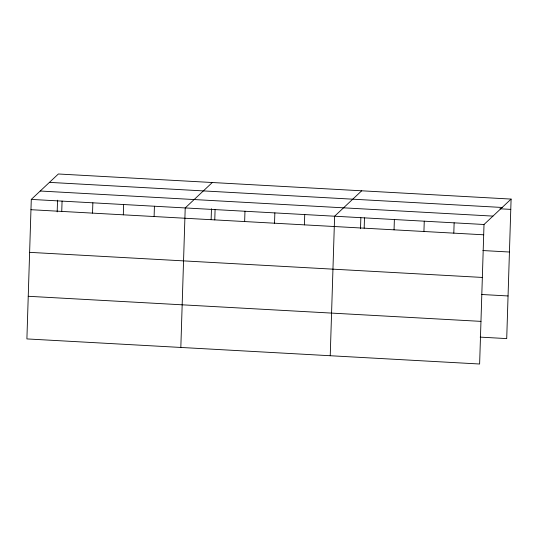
<?xml version="1.0" encoding="UTF-8"?>
<svg xmlns="http://www.w3.org/2000/svg" width="538" height="538" viewBox="0 0 538 538"><rect width="100%" height="100%" fill="white"/><g stroke="black" fill="none" stroke-linecap="round" stroke-linejoin="round"><path stroke-width="0.81" d="M31.285 199.41L26.9 338.92L479.627 364.011L484.012 224.494L511.1 199.08L58.373 173.989L31.285 199.41L484.012 224.494M57.183 211.878L57.546 200.176M61.749 211.414L62.072 201.111M92.529 213.122L92.859 202.819M123.316 214.83L123.639 204.527M154.103 216.532L154.426 206.229M180.829 347.454L185.213 207.937L212.302 182.516M211.131 219.578L211.474 208.704M214.77 219.894L215.092 209.591M244.649 221.548L244.972 211.246M274.528 223.209L274.851 212.907M304.407 224.864L304.73 214.561M330.231 355.732L334.616 216.215L361.697 190.795M360.507 228.69L360.85 217.823M364.172 228.173L364.495 217.87M394.051 229.834L394.374 219.531M423.931 231.488L424.253 221.185M453.81 233.142L454.133 222.84M511.1 199.08L506.715 338.59L480.158 337.124M49.429 182.375L502.162 207.466M499.984 208.784L510.777 209.376M40.222 191.017L492.949 216.108M30.962 209.706L483.689 234.797M482.875 250.547L509.439 252.019M29.624 252.349L482.351 277.44M481.497 294.481L508.054 295.954M28.238 296.283L480.972 321.374"/></g></svg>
